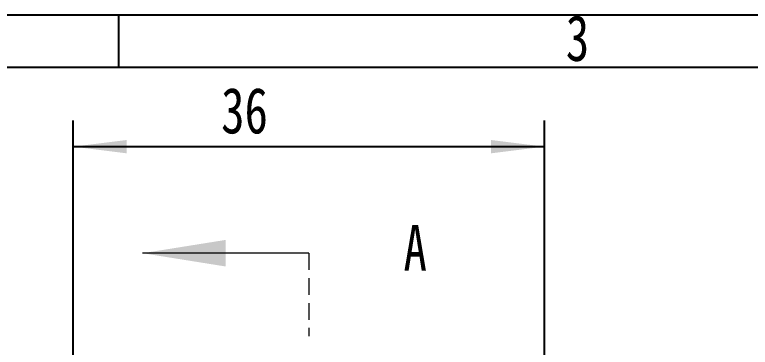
# Model space of a CAD drawing. Header units: millimetres. Extents: x 0 to 297, y 0 to 210.
# Drawn here: x 91.1 to 147.2, y 184.8 to 210.2 of the extents above; entities that cross this region are included whole.
import ezdxf

# ---------------------------------------------------------------- set-up
doc = ezdxf.new("R2010")
doc.units = ezdxf.units.MM
doc.linetypes.add('HIDDEN', pattern=[1.905, 1.27, -0.635])
doc.layers.add('图框', color=7, linetype='Continuous')
doc.styles.add('SLDTEXTSTYLE1', font='HYSWLONGFANGSONG.TTF')
doc.dimstyles.new('SLDDIMSTYLE0', dxfattribs={"dimtxt": 3.5, "dimasz": 4.08, "dimexe": 0, "dimexo": 0.0625, "dimgap": 0.875, "dimtad": 2, "dimrnd": 1e-09, "dimzin": 12, "dimdsep": 46, "dimtxsty": 'SLDTEXTSTYLE1', "dimsah": 1, "dimcen": 0.09, "dimadec": 0, "dimazin": 3, "dimtfac": 1, "dimtofl": 0, "dimtmove": 0, "dimatfit": 3, "dimfxl": 0, "dimfrac": 2, "dimtolj": 1, "dimtzin": 12, "dimarcsym": 0})

# ---------------------------------------------------------------- blocks, each defined once
blk = doc.blocks.new('_D')
at = {"layer": '图框'}
for p, q in [((95.527, 184.107), (95.527, 202.107)), ((131.527, 184.107), (131.527, 202.107)), ((95.527, 200.107), (131.527, 200.107))]:
    blk.add_line(p, q, dxfattribs=at)
for points in [[(95.527, 200.107), (99.607, 199.599), (99.607, 200.615)], [(131.527, 200.107), (127.447, 200.615), (127.447, 199.599)]]:
    blk.add_solid(points, dxfattribs=at)
at = {"layer": '图框', "insert": (106.829, 204.618), "char_height": 3.5, "attachment_point": 1, "style": 'SLDTEXTSTYLE1'}
blk.add_mtext('36', dxfattribs=at)

msp = doc.modelspace()

# ---------------------------------------------------------------- linework, layer by layer
at = {"color": 7, "linetype": 'Continuous', "lineweight": 18}
msp.add_line((113.5270175, 191.9667164), (100.8270175, 191.9667164), dxfattribs=at)
at = {"color": 7, "linetype": 'HIDDEN', "lineweight": 18}
msp.add_line((113.5270175, 191.9667164), (113.5270175, 185.6167164), dxfattribs=at)
at = {"color": 7, "linetype": 'Continuous', "lineweight": 18}
msp.add_solid([(100.8270175, 191.9667164), (107.1770175, 190.9507164), (107.1770175, 192.9827164)], dxfattribs=at)
at = {"layer": '图框'}
for p, q in [((0, 210.1898854), (297, 210.1898854)), ((99, 210.1898854), (99, 206.1898854))]:
    msp.add_line(p, q, dxfattribs=at)
at = {"layer": '图框', "linetype": 'Continuous', "lineweight": 25}
msp.add_line((15, 206.1898854), (293, 206.1898854), dxfattribs=at)

# ---------------------------------------------------------------- texts
at = {"color": 7, "linetype": 'Continuous', "insert": (120.7559227, 194.1328186), "char_height": 3.5, "attachment_point": 1, "style": 'SLDTEXTSTYLE1'}
msp.add_mtext('A', dxfattribs=at)
at = {"layer": '图框', "insert": (134.0444444, 210.1591163), "char_height": 3.5, "attachment_point": 2, "style": 'SLDTEXTSTYLE1'}
msp.add_mtext('3', dxfattribs=at)

# ---------------------------------------------------------------- dimensions: what is measured, and where the dimension line sits
at = {"layer": '图框'}
dim = msp.add_linear_dim(base=(131.5270175, 200.1067164), p1=(95.5270175, 184.1067164), p2=(131.5270175, 184.1067164), dimstyle='SLDDIMSTYLE0', dxfattribs=at)
dim.commit()
dim.dimension.update_dxf_attribs({"geometry": '_D', "text_midpoint": (108.3624701, 200.1067164), "dimtype": 160})

doc.saveas('drawing.dxf')
